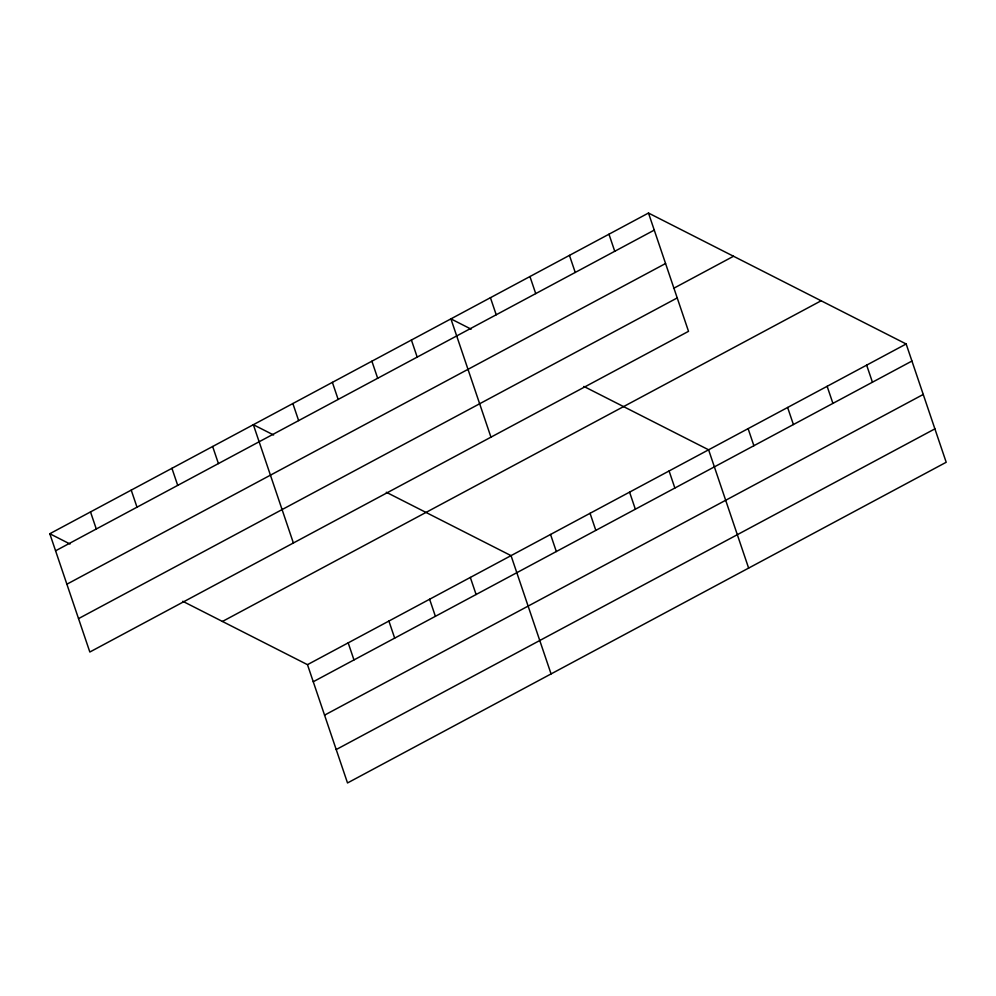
<?xml version="1.0" encoding="UTF-8"?>
<svg xmlns="http://www.w3.org/2000/svg" width="996" height="996" viewBox="0 0 996 996"><rect width="100%" height="100%" fill="white"/><g stroke="black" fill="none" stroke-linecap="round" stroke-linejoin="round"><path stroke-width="1.49" d="M648.483 213.044L688.522 331.332L89.839 652.019L49.8 533.731L648.483 213.044L906.161 343.981L946.2 462.269L347.517 782.956L307.478 664.668L182.754 601.285M55.577 550.8L654.26 230.113M66.881 584.204L665.565 263.517M673.57 288.367L733.517 256.258M78.535 618.616L677.218 297.929M222.444 621.454L821.127 300.78M307.478 664.668L906.161 343.981M313.254 681.737L911.938 361.05M324.559 715.14L923.242 394.453M336.212 749.552L934.895 428.865M471.158 329.166L450.914 318.869L490.953 437.157M583.868 386.436L708.604 449.806L748.631 568.094M273.601 434.991L253.358 424.707L293.384 542.982M386.299 492.261L511.035 555.631L551.074 673.918M49.8 533.731L70.044 544.015M866.657 365.146L872.434 382.215M827.141 386.311L832.917 403.38M787.624 407.476L793.401 424.545M748.108 428.641L753.885 445.71M608.967 234.209L614.744 251.278M669.088 470.971L674.865 488.04M569.451 255.374L575.24 272.443M629.572 492.136L635.348 509.205M529.947 276.539L535.724 293.608M590.055 513.301L595.832 530.37M490.43 297.704L496.207 314.773M550.551 534.466L556.328 551.535M411.41 340.034L417.187 357.103M470.324 577.443L476.1 594.512M371.894 361.199L377.671 378.268M429.612 599.243L435.389 616.312M332.378 382.364L338.154 399.433M388.901 621.056L394.677 638.125M292.861 403.529L298.638 420.598M348.189 642.868L353.966 659.925M212.646 446.507L218.423 463.576M171.935 468.319L177.711 485.376M131.223 490.119L137 507.188M90.512 511.932L96.288 529"/></g></svg>
